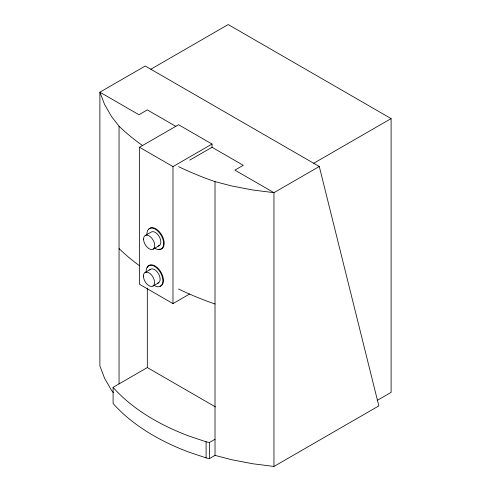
<?xml version="1.0" encoding="UTF-8"?>
<svg xmlns="http://www.w3.org/2000/svg" width="491" height="491" viewBox="0 0 491 491"><rect width="100%" height="100%" fill="white"/><g stroke="black" fill="none" stroke-linecap="round" stroke-linejoin="round"><path stroke-width="0.74" d="M150.817 69.231L228.205 24.55L391.106 118.595L391.106 392.37L377.223 400.386M189.716 293.943L172.979 303.604L139.505 284.277L139.505 147.263L178.558 124.72L212.026 144.041L212.026 147.263L243.266 165.301L234.901 170.131L273.953 192.675L319.291 166.498L378.831 405.897L273.953 466.45L252.583 463.731L231.813 459.76L215.015 455.384L209.436 458.606L206.097 457.9L188.636 452.033A219.618 126.795 0 0 1 113.458 403.89L113.096 403.43L113.096 387.325L147.318 367.569L215.475 406.922M139.505 147.263L172.979 166.59L212.026 144.041M189.716 160.146L212.026 147.263M145.207 235.514L151.345 231.973A7.887 4.554 60 0 1 159.71 237.441A7.887 4.554 60 0 1 158.077 245.997M153.094 249.183L159.231 245.641M313.712 163.276L391.106 118.595M145.048 272.437L150.627 269.215M152.934 286.1L158.513 282.884M113.096 387.325L113.458 387.786A219.618 126.795 0 0 0 188.636 435.928L206.097 441.796L209.436 442.501L215.015 439.279M178.546 166.615A277.077 159.968 0 0 0 215.015 181.615L231.813 185.985L252.583 189.962L273.953 192.675L273.953 466.45M319.291 166.498L145.238 66.009L99.894 92.185L99.894 365.961L104.601 378.297L111.488 390.29L113.311 392.628M175.95 126.433L147.318 109.904L138.947 114.734L99.894 92.185L104.601 104.522L111.488 116.514L119.061 126.212A277.077 159.968 0 0 0 142.556 145.545M215.015 181.615L215.015 455.384M209.436 442.501L209.436 458.606M206.097 441.796L206.097 457.9M172.979 166.59L172.979 303.604M147.318 288.088L147.318 367.569M119.061 126.212L119.061 383.882M215.015 304.003A277.077 159.968 0 0 1 178.546 289.009M139.573 265.797A277.077 159.968 0 0 1 119.061 248.606M147.355 267.454A11.833 6.831 60 0 1 160.195 270.952A11.833 6.831 60 0 1 160.146 286.253M146.22 272.395A11.833 6.831 60 0 1 154.002 266.024A11.833 6.831 60 0 1 162.889 280.834A11.833 6.831 60 0 1 153.941 285.265M148.442 229.708A11.833 6.831 60 0 1 162.036 235.563A11.833 6.831 60 0 1 159.01 249.256M149.737 270.038A7.887 4.554 60 0 1 158.513 273.769A7.887 4.554 60 0 1 157.359 283.239M146.926 234.36A11.833 6.831 60 0 1 155.322 229.162A11.833 6.831 60 0 1 163.644 244.095A11.833 6.831 60 0 1 154.518 247.986M143.415 276.046A7.887 4.554 60 0 0 151.78 286.462A7.887 4.554 60 0 0 151.78 275.304A7.887 4.554 60 0 0 143.415 276.046M143.568 239.129A7.887 4.554 60 0 0 151.94 249.538A7.887 4.554 60 0 0 151.94 238.38A7.887 4.554 60 0 0 143.568 239.129"/></g></svg>
